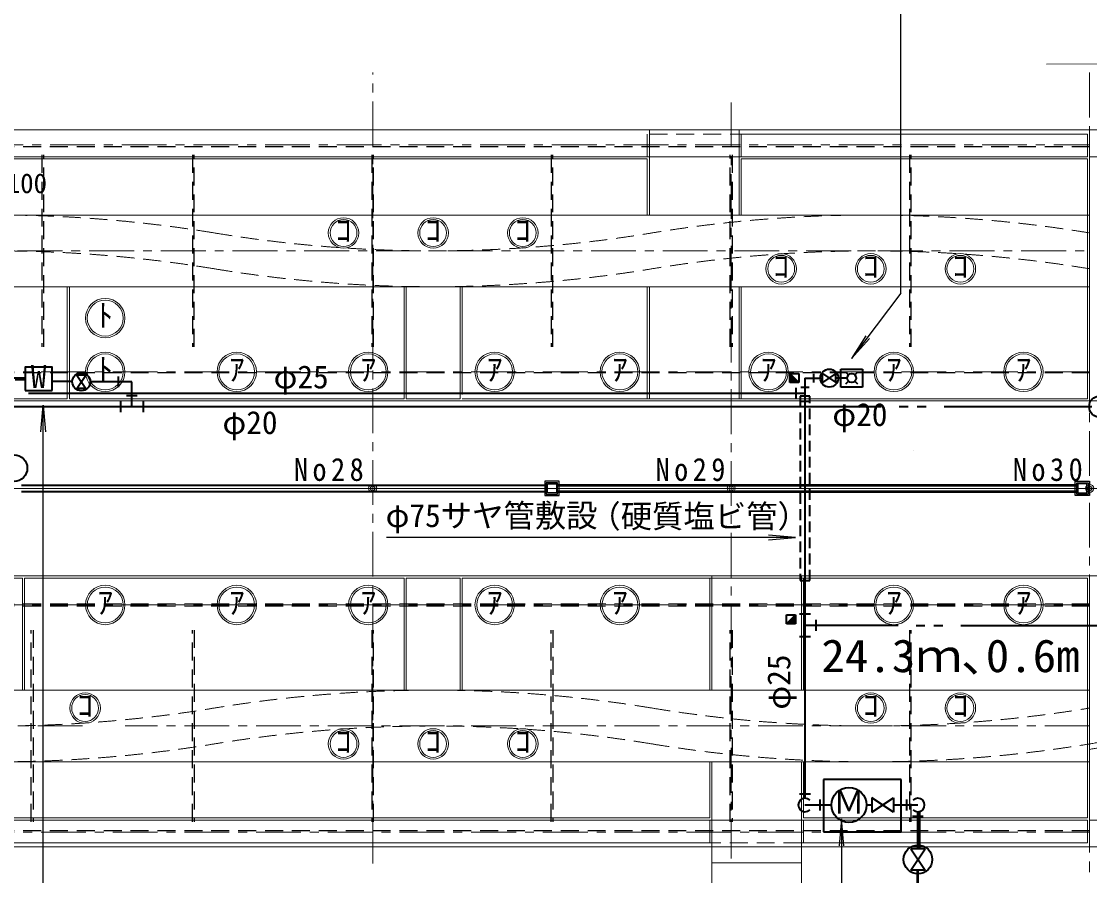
# Model space of a CAD drawing. Units: millimetres, scale not verified. Extents: x -299367 to 200937, y -138219 to 140514.
# Drawn here: x -34263 to 25336, y 1767 to 49415 of the extents above; entities that cross this region are included whole.
import ezdxf
from ezdxf.enums import TextEntityAlignment as Align

# ---------------------------------------------------------------- set-up
doc = ezdxf.new("R2010")
doc.units = ezdxf.units.MM
doc.header["$LTSCALE"] = 500
doc.header["$PDMODE"] = 32
doc.header["$PDSIZE"] = 250
for name, pattern in [('CHAIN1', [8, 5, -1, 1, -1]), ('CHAIN2', [12, 9, -1, 1, -1]), ('DASHED1', [1.8, 1.2, -0.6]), ('DASHED2', [3, 2, -1])]:
    doc.linetypes.add(name, pattern=pattern)
for name, color, linetype, lineweight in [('1-1_機器配置', 4, 'Continuous', 9), ('1-8_配管', 4, 'Continuous', 9), ('1-9_寸法', 4, 'DASHED1', 9), ('3-0', 7, 'Continuous', 9)]:
    doc.layers.add(name, color=color, linetype=linetype, lineweight=lineweight)
doc.layers.add('6-4', color=7, linetype='Continuous')
doc.styles.add('ＭＳ ゴシック', font='')
doc.styles.get('ＭＳ ゴシック').set_extended_font_data('MS Gothic')

msp = doc.modelspace()

# ---------------------------------------------------------------- linework, layer by layer
at = {"layer": '1-1_機器配置'}
msp.add_line((-121046, 4863.9), (15336.1, 4863.9), dxfattribs=at)
at = {"layer": '1-8_配管'}
for p, q in [((66425.8, 43364), (-121166.1, 43363.6)), ((-121046.1, 41863.9), (15336.1, 41863.9)), ((-121166, 3363.7), (66425.9, 3364.8))]:
    msp.add_line(p, q, dxfattribs=at)
at = {"layer": '1-8_配管', "linetype": 'CHAIN2'}
msp.add_line((-161702.4, 23363.7), (86280.8, 23364), dxfattribs=at)
at = {"layer": '1-9_寸法'}
for p, q in [((25336.2, 41863.9), (66464.6, 41863.9)), ((25336.2, 4863.9), (66464.6, 4863.9))]:
    msp.add_line(p, q, dxfattribs=at)
at = {"layer": '3-0', "color": 2, "lineweight": 25}
for p, q in [((14802.3, 34246.6), (14802.3, 75854.7)), ((14802.3, 34246.6), (12044.3, 30606.6)), ((12842.5, 31876.6), (12044.3, 30606.6)), ((12044.3, 30606.6), (13050.9, 31718.7)), ((8923.1, 20622.9), (7428.8, 20753.6)), ((11488.4, 4930.5), (11357.6, 3436.2)), ((11619.1, 3436.2), (11488.4, 4930.5)), ((11488.4, 4930.5), (11488.4, -8862.4))]:
    msp.add_line(p, q, dxfattribs=at)
at = {"layer": '3-0'}
for p, q in [((22923.3, 47029.1), (76812.2, 47180.2)), ((-44663.8, 43363.7), (25267.3, 43363.9)), ((656.3, 43123.9), (656.3, 41864)), ((776.3, 38613.9), (776.3, 43363.9)), ((5776.3, 43363.9), (5776.3, 38614)), ((5776.3, 43123.8), (25216.2, 43123.9)), ((5896.3, 41864), (5896.3, 43123.9)), ((25216.2, 43123.9), (25216.2, 41863.9)), ((25267.3, 43363.9), (66425.7, 43364)), ((25336.2, 28243.9), (25336.2, 43363.9)), ((656.3, 41863.9), (-44663.8, 41863.9)), ((-44663.8, 41743.9), (656.3, 41743.9)), ((656.3, 41744), (656.3, 38613.9)), ((25216.2, 41863.9), (5896.3, 41863.9)), ((5896.3, 38614), (5896.3, 41744)), ((5896.3, 41743.9), (25216.2, 41743.9)), ((25216.2, 41743.9), (25216.2, 31483.9)), ((-44663.8, 38613.8), (25336.2, 38613.9)), ((25336.2, 34613.9), (-44663.8, 34613.8)), ((-31706.4, 34613.9), (-31706.4, 28364)), ((-31586.4, 28364), (-31586.4, 34613.9)), ((-12909.3, 34613.9), (-12909.3, 31364)), ((-12789.3, 28364), (-12789.3, 34613.9)), ((-9789.3, 34613.9), (-9789.3, 28364)), ((656.3, 34614), (656.3, 28364)), ((776.3, 28364), (776.3, 34614)), ((5776.3, 34614), (5776.3, 28364)), ((5896.3, 28364), (5896.3, 34614)), ((-12909.3, 31364), (-12909.3, 28364)), ((25216.2, 31483.9), (25216.2, 28363.9)), ((-44663.8, 28243.9), (25336.2, 28243.9)), ((-31706.4, 28363.9), (-39706.4, 28363.9)), ((-12909.3, 28363.9), (-31586.4, 28363.9)), ((-9789.3, 28363.9), (-12789.3, 28363.9)), ((25216.2, 28363.9), (-9669.3, 28363.9)), ((25336.2, 18483.9), (-44663.8, 18483.9)), ((4261.8, 18484), (4261.8, 12114)), ((9261.8, 18484), (9261.8, 12114)), ((25336.2, 18483.9), (25336.2, 3364.5)), ((-37206.4, 18363.9), (-34206.4, 18363.9)), ((-34206.4, 18364), (-34206.4, 12114)), ((-34086.4, 12114), (-34086.4, 18364)), ((-34086.4, 18363.9), (-12909.3, 18363.9)), ((-12909.3, 18364), (-12909.3, 12114)), ((-12909.2, 18364), (-12909.2, 15364)), ((-12789.3, 12114), (-12789.3, 18364)), ((-12789.3, 18363.9), (-9789.3, 18363.9)), ((-9789.3, 18364), (-9789.3, 12114)), ((-9669.3, 12114), (-9669.3, 18364)), ((-9669.3, 18363.9), (25216.2, 18363.9)), ((4141.8, 12114), (4141.8, 18364)), ((9381.8, 12114), (9381.8, 18364)), ((25216.2, 18363.9), (25216.2, 15243.9)), ((25216.2, 15243.9), (25216.2, 4983.9)), ((-44663.8, 12113.9), (25336.2, 12113.9)), ((25336.2, 8113.9), (-44663.8, 8113.9)), ((4141.8, 8114), (4141.8, 4984)), ((4261.8, -4976.8), (4261.8, 8114)), ((9261.8, 8114), (9261.8, -4976.8)), ((9381.8, 4984), (9381.8, 8114)), ((4141.8, 4983.9), (-44663.8, 4983.9)), ((-44663.8, 4863.9), (4141.8, 4863.9)), ((4141.8, 4864), (4141.8, 3604.4)), ((25216.2, 4983.9), (9381.8, 4983.9)), ((9381.8, 3604.5), (9381.8, 4864)), ((9381.8, 4863.9), (25216.2, 4863.9)), ((25216.2, 4863.9), (25216.2, 3604.5)), ((4261.8, 3604.4), (-44663.8, 3604.2)), ((25216.2, 3604.5), (9261.8, 3604.5)), ((66425.9, 3364.8), (-44663.8, 3364.2)), ((4261.8, 2483.7), (9261.8, 2483.7))]:
    msp.add_line(p, q, dxfattribs=at)
at = {"layer": '3-0', "linetype": 'CHAIN1'}
for p, q in [((-14663.9, 2446.8), (-14663.9, 46561.2)), ((25336.2, 46561.4), (25336.2, 1951.1)), ((5336.1, 44892.5), (5336.1, 2719.4)), ((-44663.8, 42528.8), (25336.2, 42528.9)), ((-38477, 36613.9), (25336.2, 36613.9)), ((25336.2, 29863.9), (-44663.8, 29863.9)), ((-44663.8, 16863.9), (25336.2, 16863.9)), ((-30850.4, 10113.9), (-44663.8, 10113.9)), ((25336.2, 10113.9), (-28477, 10113.9)), ((25336.2, 4199.2), (-44663.8, 4199))]:
    msp.add_line(p, q, dxfattribs=at)
at = {"layer": '3-0', "linetype": 'DASHED2'}
for p, q in [((776.3, 43123.9), (5776.3, 43123.9)), ((32030.5, 28243.9), (25336.2, 28243.9)), ((32030.6, 18483.9), (25336.2, 18483.9)), ((9261.8, 3604.5), (4261.8, 3604.5))]:
    msp.add_line(p, q, dxfattribs=at)
at = {"layer": '3-0', "color": 134, "linetype": 'DASHED2', "lineweight": 25}
for p, q in [((-121166, 42443.8), (25336.3, 42444)), ((-33113.7, 41964), (-33113.7, 31264)), ((-33013.7, 31264), (-33013.7, 41964)), ((-24713.7, 41964), (-24713.7, 31264)), ((-24613.7, 31264), (-24613.7, 41964)), ((-14713.7, 41964), (-14713.7, 31264)), ((-14613.7, 31264), (-14613.7, 41964)), ((-4713.7, 41964), (-4713.7, 31264)), ((-4613.7, 31264), (-4613.7, 41964)), ((5286.3, 31264), (5286.3, 41964)), ((5386.3, 41964), (5386.3, 31264)), ((15286.3, 41964), (15286.3, 31264)), ((15386.3, 31264), (15386.3, 41964)), ((25336.3, 29814), (-121166, 29814)), ((-5064.2, 23564), (-4913.6, 23564)), ((-4913.6, 23514), (-5064.2, 23514)), ((-4913.6, 23614), (-4414.1, 23614)), ((-4913.6, 23114), (-4913.6, 23614)), ((-4414.1, 23614), (-4414.1, 23114)), ((-4263.5, 23564), (-4414.1, 23564)), ((-4414.1, 23514), (-4263.5, 23514)), ((24686.1, 23614), (24686.1, 23114)), ((25185.6, 23614), (24686.1, 23614)), ((25185.6, 23114), (25185.6, 23614)), ((-5064.2, 23214), (-4913.6, 23214)), ((-4913.6, 23164), (-5064.2, 23164)), ((-4414.1, 23114), (-4913.6, 23114)), ((-4263.5, 23214), (-4414.1, 23214)), ((-4414.1, 23164), (-4263.5, 23164)), ((24686.1, 23114), (25185.6, 23114)), ((25336.3, 16914), (-121165.9, 16914)), ((-121165.9, 16814), (25336.3, 16814)), ((-33713.7, 4764), (-33713.7, 15464)), ((-33613.7, 15464), (-33613.6, 4764)), ((-24713.7, 4764), (-24713.7, 15464)), ((-24613.7, 15464), (-24613.7, 4764)), ((-14713.7, 15464), (-14713.7, 4764)), ((-14613.7, 4764), (-14613.7, 15464)), ((-4713.7, 4764), (-4713.7, 15464)), ((-4613.7, 15464), (-4613.7, 4764)), ((5286.3, 4764), (5286.3, 15464)), ((5386.3, 15464), (5386.3, 4764)), ((15286.3, 15464), (15286.3, 4764)), ((15386.3, 4764), (15386.3, 15464)), ((-121166, 4284.2), (25336.3, 4284))]:
    msp.add_line(p, q, dxfattribs=at)
at = {"layer": '3-0', "linetype": 'DASHED1'}
for p, q in [((25336.2, 41863.9), (66464.6, 41863.9)), ((66464.6, 4863.9), (25336.2, 4863.9))]:
    msp.add_line(p, q, dxfattribs=at)
at = {"layer": '3-0', "color": 6, "lineweight": 35}
for p, q in [((11458.1, 30017.5), (12657, 30017.5)), ((11458.1, 29017.6), (11458.1, 30017.5)), ((11883.1, 29694.3), (11734.8, 29842.5)), ((12384.8, 29842.5), (12236.6, 29694.3)), ((12657, 30017.5), (12657, 29017.6)), ((-34047.8, 29522.1), (-34713.9, 29522.1)), ((-34047.8, 29422.1), (-34613.9, 29422.1)), ((-31421.1, 29323.6), (-32547.8, 29323.6)), ((-30671.2, 29686.5), (-31171.2, 29686.5)), ((-31171.2, 28936.5), (-30671.2, 29686.5)), ((-31171.2, 29686.5), (-30671.2, 28936.5)), ((-28095.6, 29311.5), (-30421.2, 29311.5)), ((-28856.6, 29611.5), (-28856.6, 29011.5)), ((-28095.6, 27925.4), (-28095.6, 29311.5)), ((8612.3, 29768), (9112.3, 29768)), ((8612.3, 29268.1), (8612.3, 29768)), ((9112.3, 29268.1), (8612.3, 29768)), ((8612.3, 29697.3), (9041.6, 29268.1)), ((8970.8, 29268.1), (8612.3, 29626.6)), ((8612.3, 29555.9), (8900.1, 29268.1)), ((8829.4, 29268.1), (8612.3, 29485.2)), ((8612.3, 29414.5), (8758.7, 29268.1)), ((8688, 29268.1), (8612.3, 29343.8)), ((8612.3, 29273.1), (8617.3, 29268.1)), ((9112.3, 29268.1), (8612.3, 29268.1)), ((9112.3, 29768), (9112.3, 29268.1)), ((9455, 29517.5), (10434.8, 29517.5)), ((9455, 29517.5), (9455, 6083.5)), ((9955, 29277.6), (9955, 29757.5)), ((10434.8, 29767.5), (11184.9, 29267.5)), ((10434.8, 29267.5), (10434.8, 29767.5)), ((11184.9, 29767.5), (10434.8, 29267.5)), ((11184.9, 29267.5), (11184.9, 29767.5)), ((11809.8, 29517.5), (11184.9, 29517.5)), ((11734.8, 29192.6), (11883.1, 29340.8)), ((12236.6, 29340.8), (12384.8, 29192.6)), ((-34047.8, 28823.7), (-32547.8, 28823.7)), ((-33856.3, 28670.2), (-9999.7, 28670.2)), ((-30671.2, 28936.5), (-31171.2, 28936.5)), ((-9999.7, 28670.2), (9455, 28670.3)), ((8943.6, 28970.3), (8943.6, 28370.3)), ((9215, 29017.5), (9695, 29017.5)), ((12657, 29017.6), (11458.1, 29017.6)), ((-28720.5, 27625.4), (-28720.5, 28225.4)), ((-28395.6, 28550.4), (-27795.6, 28550.4)), ((-27470.6, 28225.4), (-27470.6, 27625.4)), ((9215.1, 28224), (9695, 28224)), ((-89324.9, 27925.3), (13712, 27925.5)), ((14712, 27925.5), (15212, 27925.5)), ((15712, 27925.5), (16212, 27925.5)), ((17212, 27925.5), (25458.5, 27925.5)), ((8432.9, 16313.8), (8932.9, 16313.8)), ((8432.9, 15813.8), (8432.9, 16313.8)), ((8932.9, 16313.8), (8432.9, 15813.8)), ((8503.6, 15813.8), (8932.9, 16243.1)), ((8932.9, 16172.4), (8574.3, 15813.8)), ((8645, 15813.8), (8932.9, 16101.7)), ((8932.9, 16313.8), (8932.9, 15813.8)), ((9755, 16350.3), (9155.1, 16350.3)), ((8932.9, 15813.8), (8432.9, 15813.8)), ((8932.9, 16031), (8715.7, 15813.8)), ((8786.5, 15813.8), (8932.9, 15960.2)), ((8932.9, 15889.5), (8857.2, 15813.8)), ((8927.9, 15813.8), (8932.9, 15818.8)), ((14650.5, 15725.3), (9455, 15725.3)), ((10080.1, 15425.3), (10080.1, 16025.3)), ((15650.5, 15725.3), (16150.5, 15725.3)), ((16650.5, 15725.3), (17150.5, 15725.3)), ((18150.5, 15725.3), (28851.6, 15725.3)), ((9155.1, 15100.3), (9755, 15100.3)), ((10490, 7129.4), (10490, 4204.6)), ((14814.6, 7129.4), (10490, 7129.4)), ((14814.6, 4204.6), (14814.6, 7129.4)), ((9155.1, 6333.4), (9755, 6333.4)), ((10280.1, 6008.4), (10280.1, 5408.5)), ((13189.8, 6108.5), (13189.8, 5308.4)), ((14389.8, 5308.4), (13189.8, 6108.5)), ((13189.8, 5308.4), (14389.8, 6108.5)), ((14389.8, 6108.5), (14389.8, 5308.4)), ((15131.2, 5408.5), (15131.2, 6008.4)), ((9455, 5708.5), (10914.8, 5708.5)), ((12883.8, 5708.5), (13189.8, 5708.5)), ((14369.1, 5708.5), (15756.2, 5708.5)), ((15456.2, 5083.4), (16056.2, 5083.4)), ((15750.9, 3269), (15750.9, 5333.4)), ((15756.2, 5333.4), (15756.2, 3269)), ((15835.7, 5333.4), (15835.7, 3269)), ((10490, 4204.6), (14814.6, 4204.6)), ((15356.2, 3269), (16156.2, 2069)), ((16156.2, 3269), (15356.2, 3269)), ((15356.2, 2069), (16156.2, 3269)), ((16156.2, 2069), (15356.2, 2069)), ((15740.4, 1040.4), (15740.4, 2069)), ((15756.2, 2069), (15756.2, 1040.4))]:
    msp.add_line(p, q, dxfattribs=at)
at = {"layer": '3-0', "color": 6, "linetype": 'DASHED1', "lineweight": 35}
for p, q in [((9717.2, 28501.9), (9192.9, 28501.9)), ((9192.9, 28501.9), (9192.9, 18225.8)), ((9717.2, 18225.8), (9717.2, 28501.9)), ((9192.9, 18225.8), (9717.2, 18225.8))]:
    msp.add_line(p, q, dxfattribs=at)
at = {"layer": '3-0', "color": 4}
msp.add_line((15510.1, 25477.3), (15510.1, 25477.3), dxfattribs=at)
at = {"layer": '3-0', "linetype": 'CHAIN2'}
msp.add_line((-44663.8, 23363.9), (87711.7, 23364), dxfattribs=at)
at = {"layer": '3-0', "color": 134, "lineweight": 25}
for p, q in [((-34263.4, 23563.9), (-5064, 23564)), ((-5064, 23514), (-34263.4, 23513.9)), ((-5064.2, 23764), (-5064.2, 22964)), ((-4263.5, 23764), (-5064.2, 23764)), ((-4984.9, 23684), (-4984.9, 23044)), ((-4344.4, 23684), (-4984.9, 23684)), ((-4978.6, 23679), (-4978.6, 23049)), ((-4349.1, 23679), (-4978.6, 23679)), ((-4349.1, 23049), (-4349.1, 23679)), ((-4344.4, 23044), (-4344.4, 23684)), ((-4263.5, 22964), (-4263.5, 23764)), ((18048.6, 23564), (-4263.4, 23564)), ((-4263.4, 23514), (18048.6, 23514)), ((24686.3, 23564), (18048.6, 23564)), ((18048.6, 23514), (24686.3, 23514)), ((24535.5, 23764), (25336.2, 23764)), ((24535.5, 22964), (24535.5, 23764)), ((24614.8, 23684), (25255.3, 23684)), ((24614.8, 23044), (24614.8, 23684)), ((24621.1, 23679), (25250.6, 23679)), ((24621.1, 23049), (24621.1, 23679)), ((25250.6, 23679), (25250.6, 23049)), ((25255.3, 23684), (25255.3, 23044)), ((25336.2, 23764), (25336.2, 22964)), ((-34263.4, 23213.9), (-5064, 23214)), ((-5064, 23164), (-34263.4, 23163.9)), ((-5064.2, 22964), (-4263.5, 22964)), ((-4984.9, 23044), (-4344.4, 23044)), ((-4978.6, 23049), (-4349.1, 23049)), ((18048.6, 23214), (-4263.4, 23214)), ((-4263.4, 23164), (18048.6, 23164)), ((24686.3, 23214), (18048.6, 23214)), ((18048.6, 23164), (24686.3, 23164)), ((25336.2, 22964), (24535.5, 22964)), ((25255.3, 23044), (24614.8, 23044)), ((25250.6, 23049), (24621.1, 23049))]:
    msp.add_line(p, q, dxfattribs=at)
at = {"layer": '3-0'}
msp.add_lwpolyline([(-9669.3, 31364), (-9669.3, 28594.2), (-9669.3, 34613.9)], dxfattribs=at)
at = {"layer": '3-0', "color": 6, "lineweight": 35}
msp.add_lwpolyline([(-32547.8, 28823.7), (-32547.8, 30120.6), (-34047.8, 30120.6), (-34047.8, 28823.7)], dxfattribs=at)
at = {"layer": '3-0', "color": 2, "lineweight": 25}
for points in [[(-50793.5, -23779.5), (-33051.3, -23779.5), (-33051.3, 27925.4)], [(-33182, 26515.2), (-33051.3, 28009.5), (-32920.6, 26515.2)], [(7428.8, 20492.2), (8923.1, 20622.9), (-13900.5, 20622.9)]]:
    msp.add_lwpolyline(points, dxfattribs=at)
at = {"layer": '3-0'}
for centre, radius in [((-16289.3, 37613.8), 850), ((-16289.3, 37613.8), 750), ((-11289.3, 37613.8), 850), ((-11289.3, 37613.8), 750), ((-6289.3, 37613.8), 850), ((-6289.3, 37613.8), 750), ((8127.7, 35613.8), 850), ((8127.7, 35613.8), 750), ((13127.7, 35613.8), 850), ((13127.7, 35613.8), 750), ((18127.7, 35613.8), 850), ((18127.7, 35613.8), 750), ((-29586.3, 32864), 1100), ((-29586.3, 32864), 1000), ((-29586.3, 29863.9), 1100), ((-29586.3, 29863.9), 1000), ((-22247.8, 29863.9), 1100), ((-22247.8, 29863.9), 1000), ((-14909.2, 29863.9), 1100), ((-14909.2, 29863.9), 1000), ((-7857.4, 29863.9), 1100), ((-7857.4, 29863.9), 1000), ((-871.1, 29863.9), 1100), ((-871.1, 29863.9), 1000), ((7423.8, 29863.9), 1100), ((7423.8, 29863.9), 1000), ((14410.1, 29863.9), 1100), ((14410.1, 29863.9), 1000), ((21642.6, 29863.9), 1100), ((21642.6, 29863.9), 1000), ((-14663.9, 23364), 225), ((-14663.9, 23364), 9), ((5336.1, 23364), 225), ((5336.1, 23364), 9), ((25336.2, 23363.9), 225), ((-29586.3, 16863.7), 1100), ((-22247.7, 16863.7), 1100), ((-14909.2, 16863.7), 1100), ((-7857.4, 16863.7), 1100), ((-871, 16863.7), 1100), ((14410.2, 16863.7), 1100), ((21642.6, 16863.7), 1100), ((-29586.3, 16863.7), 1000), ((-22247.7, 16863.7), 1000), ((-14909.2, 16863.7), 1000), ((-7857.4, 16863.7), 1000), ((-871, 16863.7), 1000), ((14410.2, 16863.7), 1000), ((21642.6, 16863.7), 1000), ((-30706.4, 11114), 850), ((13127.7, 11114.1), 850), ((18127.7, 11114.1), 850), ((-30706.4, 11114), 750), ((13127.7, 11114.1), 750), ((18127.7, 11114.1), 750), ((-16289.3, 9114.1), 850), ((-16289.3, 9114.1), 750), ((-11289.3, 9114.1), 850), ((-11289.3, 9114.1), 750), ((-6289.3, 9114.1), 850), ((-6289.3, 9114.1), 750)]:
    msp.add_circle(centre, radius, dxfattribs=at)
at = {"layer": '3-0', "color": 6, "lineweight": 35}
for centre, radius in [((-30921.2, 29311.5), 500), ((10809.8, 29517.5), 500), ((12059.8, 29517.5), 250), ((25908.4, 27925.5), 600), ((-34672.8, 24496.9), 740), ((11909.6, 5708.5), 974.2), ((15756.2, 2669), 800)]:
    msp.add_circle(centre, radius, dxfattribs=at)
at = {"layer": '3-0', "color": 134, "lineweight": 25}
msp.add_circle((25336.2, 23363.9), 9, dxfattribs=at)
msp.add_circle((25336.2, 23363.9), 9, dxfattribs=at)
at = {"layer": '3-0', "linetype": 'DASHED2'}
for centre, radius, start, end in [((-35706.4, -36385.8), 75000, 80.6317, 99.36836), ((13127.7, -36385.7), 75000, 80.63173, 99.36836), ((-11289.4, 111613.7), 75000, 260.63171, 279.36832), ((-35706.4, -38385.8), 75000, 80.6317, 99.36836), ((13127.7, -38385.6), 75000, 80.6317, 99.36836), ((-11289.4, 109613.7), 75000, 260.63171, 279.36832), ((-11289.2, -62885.8), 75000, 80.61362, 99.36841), ((-35706.5, 85113.6), 75000, 260.63177, 279.36839), ((13127.6, 85113.6), 75000, 260.64993, 279.36838), ((-11289.2, -64885.8), 75000, 80.64993, 99.36841), ((13127.6, 83113.6), 75000, 279.36836, 282.45921), ((13127.6, 83113.6), 75300, 279.3307, 282.45921), ((-35706.5, 83113.6), 75000, 260.63177, 279.36839), ((13127.6, 83113.6), 75000, 260.61363, 279.36838)]:
    msp.add_arc(centre, radius, start, end, dxfattribs=at)
at = {"layer": '3-0', "color": 6, "lineweight": 35}
for centre, start, end in [((9455, 5708.5), 45, 315), ((15756.2, 5708.5), 225, 135)]:
    msp.add_arc(centre, 375, start, end, dxfattribs=at)
at = {"layer": '3-0'}
for p in [(-14663.9, 23363.9), (5336.1, 23364)]:
    msp.add_point(p, dxfattribs=at)
at = {"layer": '3-0', "color": 134}
msp.add_point((25336.2, 23364), dxfattribs=at)

# ---------------------------------------------------------------- texts
at = {"layer": '3-0', "color": 3, "style": 'ＭＳ ゴシック'}
for s, p in [('ｺ', (-16726.8, 36738.8)), ('ｺ', (-11726.8, 36738.8)), ('ｺ', (-6726.7, 36738.8)), ('ｺ', (7690.3, 34738.8)), ('ｺ', (12690.2, 34738.8)), ('ｺ', (17690.3, 34738.8)), ('ﾄ', (-30023.8, 31989)), ('ﾄ', (-30023.8, 28989)), ('ｱ', (-22685.2, 28989)), ('ｱ', (-15346.7, 28989)), ('ｱ', (-8294.9, 28989)), ('ｱ', (-1308.5, 28989)), ('ｱ', (6986.3, 28989)), ('ｱ', (13972.7, 28989)), ('ｱ', (21205.1, 28989)), ('ｱ', (-30023.7, 15988.7)), ('ｱ', (-22685.2, 15988.7)), ('ｱ', (-15346.6, 15988.7)), ('ｱ', (-8294.9, 15988.7)), ('ｱ', (-1308.5, 15988.7)), ('ｱ', (13972.7, 15988.7)), ('ｱ', (21205.1, 15988.7)), ('ｺ', (-31143.9, 10239)), ('ｺ', (12690.3, 10239.1)), ('ｺ', (17690.3, 10239.1)), ('ｺ', (-16726.7, 8239.1)), ('ｺ', (-11726.8, 8239.1)), ('ｺ', (-6726.7, 8239.1))]:
    msp.add_text(s, height=1283, dxfattribs=at).set_placement(p, align=Align.BOTTOM_LEFT)
at = {"layer": '3-0', "color": 6, "style": 'ＭＳ ゴシック'}
for s, p in [('W', (-33735.3, 28585.2)), ('φ25', (-20191.3, 28558.2)), ('φ20', (10984.1, 26458.8)), ('φ20', (-23043.8, 26011.3)), ('φ75サヤ管敷設', (-13939.6, 20823.4)), ('（硬質塩ビ管）', (-2576.6, 20784.3)), ('Ｍ', (11034.6, 4833.5))]:
    msp.add_text(s, height=1283, dxfattribs=at).set_placement(p, align=Align.BOTTOM_LEFT)
at = {"layer": '3-0', "color": 6, "style": 'ＭＳ ゴシック', "width": 1.05}
msp.add_text('24.3ｍ､0.6m', height=1833, dxfattribs=at).set_placement((10369.1, 12566.4), align=Align.BOTTOM_LEFT)
at = {"layer": '3-0', "color": 6, "style": 'ＭＳ ゴシック'}
msp.add_text('φ25', height=1283, rotation=90, dxfattribs=at).set_placement((9021.6, 11027.7), align=Align.BOTTOM_LEFT)
at = {"layer": '3-0', "char_height": 1283, "attachment_point": 7, "style": 'ＭＳ ゴシック'}
for s, insert in [('\\T1.32;\\W0.9;No28', (-19058.3, 23762.2)), ('\\T1.32;\\W0.9;No29', (1119.5, 23762.2)), ('\\T1.32;\\W0.9;No30', (21053.7, 23762.1))]:
    msp.add_mtext(s, dxfattribs=dict(at, insert=insert))
at = {"layer": '6-4', "style": 'ＭＳ ゴシック'}
msp.add_text('VP100', height=1100, dxfattribs=at).set_placement((-36574, 39503.8), align=Align.BOTTOM_LEFT)

doc.saveas('drawing.dxf')
